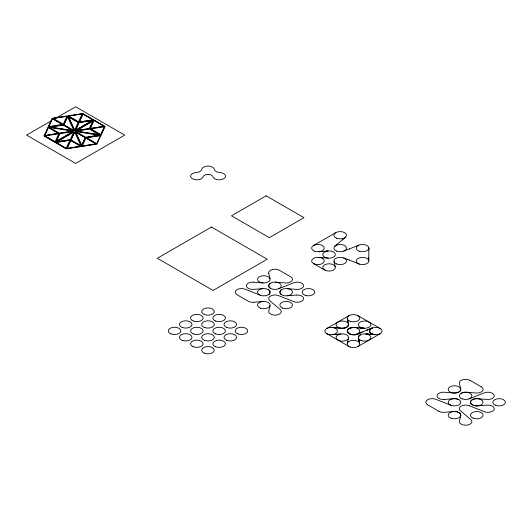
<?xml version="1.0" encoding="UTF-8"?>
<svg xmlns="http://www.w3.org/2000/svg" width="532" height="532" viewBox="0 0 532 532"><rect width="100%" height="100%" fill="white"/><g stroke="black" fill="none" stroke-linecap="round" stroke-linejoin="round"><path stroke-width="0.8" d="M368.669 259.27L368.802 260.66L368.822 247.912L368.909 250.047M348.626 337.521A6.311 3.644 0 0 1 339.163 340.673A6.311 3.644 0 0 1 339.163 334.362A6.311 3.644 0 0 1 348.626 337.521L348.46 338.445M348.201 339.522L347.888 340.819M348.194 339.562L348.287 339.17M348.274 339.203L348.46 338.432M270.07 305.627L268.766 310.907A6.311 3.644 0 0 0 276.414 315.07A6.311 3.644 0 0 0 280.118 309.405L269.837 300.746A6.311 3.644 0 0 1 270.529 296.071A6.311 3.644 0 0 1 278.602 295.659L293.737 301.657A6.311 3.644 0 0 0 303.44 299.463A6.311 3.644 0 0 0 296.41 295.041M347.243 343.366L347.795 341.212L347.283 343.226M460.725 415.698L459.774 419.648A105.436 60.874 0 0 1 459.422 420.978A6.318 3.644 0 0 0 467.063 425.148A6.318 3.644 0 0 0 470.754 419.455A215.5 124.415 0 0 1 468.12 417.288L460.486 410.817A6.318 3.651 0 0 1 461.171 406.135A6.318 3.651 0 0 1 469.284 405.743M44.149 135.953L52.316 118.31L44.149 135.953L66.453 148.834L96.924 144.119L105.083 126.476L82.779 113.602L52.316 118.363M44.774 135.54L48.459 127.5L58.533 133.412L44.774 135.54L58.533 133.313M48.858 126.749L52.542 118.703L62.616 124.621L48.858 126.749L62.616 124.515M55.075 141.851L58.759 133.805L45.007 135.933L55.075 141.851L45.007 136.032M53.167 118.343L63.235 124.262L66.926 116.215L53.167 118.343L66.926 116.215M56.153 141.485L59.744 133.652L56.153 141.485L73.137 131.577L59.744 133.751M63.96 124.574L67.551 116.84L73.762 130.333L63.96 124.674L67.551 116.84M56.153 142.37L66.227 148.288L69.911 140.242L56.153 142.37L69.911 140.242M70.177 139.776L73.762 131.943L56.778 141.851L70.177 139.776L56.778 141.745M74.62 130.207L78.204 122.367L68.402 116.708L74.62 130.207L68.402 116.708M78.47 121.901L82.154 113.861L68.402 115.983L78.47 121.901L68.402 115.983M67.079 148.315L70.763 140.375L80.831 146.293L67.079 148.421L80.831 146.187M71.029 139.803L74.62 132.069L80.831 145.569L71.029 139.909L74.62 132.069M75.471 130.234L79.062 122.5L92.455 120.425L75.471 130.333L92.455 120.425M79.321 121.934L83.012 113.988L93.08 119.906L79.321 122.034L93.08 119.806M67.079 148.421L70.763 140.375M75.471 130.333L79.062 122.5M79.321 122.034L83.012 113.988M81.689 145.435L85.273 137.602L75.471 131.943L81.689 145.435L85.273 137.602M89.489 128.624L93.08 120.791L76.096 130.699L89.489 128.624L93.08 120.791M82.314 146.061L85.998 138.014L96.066 143.933L82.314 146.061L96.066 143.833M90.473 128.471L94.164 120.425L104.232 126.343L90.473 128.471L104.232 126.244M86.623 137.655L96.691 143.574L100.375 135.527L86.623 137.655L100.375 135.527M100.774 134.676L104.458 126.736L90.706 128.864L100.774 134.776L90.706 128.963M100.774 134.776L104.458 126.736M343.06 239.274L336.111 245.132M335.027 246.043L335.539 245.611M335.047 246.023L336.124 245.112M343.04 239.287L345.401 237.305M270.522 283.197C268.155 284.101 268.188 287.44 270.522 288.344A6.311 3.644 0 0 0 279.446 288.344A6.311 3.644 0 0 0 279.446 283.197A6.311 3.644 0 0 0 270.522 283.197C268.221 284.128 268.168 287.406 270.522 288.344M268.294 294.781C270.662 293.877 270.628 290.538 268.294 289.634A6.311 3.644 0 0 0 259.37 289.634A6.311 3.644 0 0 0 259.37 294.781A6.311 3.644 0 0 0 268.294 294.781C270.595 293.844 270.648 290.565 268.294 289.634M281.674 289.634C279.307 290.538 279.34 293.877 281.674 294.781A6.311 3.644 0 0 0 290.598 294.781A6.311 3.644 0 0 0 290.598 289.634A6.311 3.644 0 0 0 281.674 289.634C279.373 290.572 279.32 293.85 281.674 294.781M374.834 334.681C371.509 335.034 367.067 330.784 371.309 328.503A6.318 3.651 0 0 1 372.207 328.071L369.979 329.634L369.494 331.456L371.309 333.657L374.834 334.681L373.75 334.595M51.491 120.724L26.6 135.095L75.67 163.424L124.734 135.095L75.67 106.766L56.465 117.851M56.153 141.386L73.137 131.577M56.778 141.851L73.762 131.943M76.096 130.699L93.08 120.89M313.454 245.531L335.759 232.657M326.701 328.503L349.005 315.629M357.93 346.532L380.234 333.657M371.309 328.503L372.24 328.064L368.603 329.494M361.341 332.394L367.772 329.827M366.708 330.252L371.516 328.344M349.245 248.956L358.96 245.099M360.284 332.813L361.275 332.42M357.544 327.725C354.113 327.353 349.291 326.781 347.29 330.332C348.054 337.301 358.395 334.395 362.412 331.968M367.592 329.893L368.789 329.421M349.251 248.956L343.765 251.117M369.567 329.108L372.274 328.051M360.377 332.779C351.652 339.689 339.29 327.765 354.758 327.499M357.67 333.837L358.468 333.531M278.489 288.796L293.757 282.751A6.311 3.644 0 0 1 303.44 284.953A6.311 3.644 0 0 1 296.391 289.375L287.453 288.643M469.144 398.867L484.413 392.822A6.311 3.644 0 0 1 494.088 395.03A6.311 3.644 0 0 1 487.039 399.446L479.073 398.82A29.453 17.004 0 0 1 478.102 398.714M68.402 116.089L82.154 113.861M49.941 127.002L63.335 124.934L73.137 130.699L49.941 127.108L73.137 130.593M49.941 127.108L63.335 125.033L73.137 130.699M79.062 122.606L92.455 120.531M76.096 130.593L89.489 128.525M59.518 133.259L72.911 131.085L59.518 133.259L49.709 127.6M76.322 131.191L89.715 129.017L99.524 134.776L76.322 131.191L99.524 134.676M85.898 137.342L99.298 135.168L85.898 137.342L76.096 131.683M262.768 288.617L253.451 289.381A6.311 3.644 0 0 1 246.376 285.717A6.311 3.644 0 0 1 253.598 282.166M341.218 333.93L337.953 334.236M287.227 295.792L296.377 295.041M339.11 334.129L336.45 334.369M253.684 302.243L263.207 301.458M337.94 334.242L333.285 334.601M318.874 251.709L322.904 251.37M320.51 251.563L319.4 251.663M328.158 250.944L327.054 251.031M326.488 251.077L327.08 251.031M321.687 251.47L322.292 251.417M322.897 251.37L326.508 251.077M336.43 334.369L331.935 334.695L332.626 334.648M444.1 399.459L446.361 399.299A108.222 62.483 0 0 0 448.609 399.126L453.417 398.687A6.324 3.651 0 0 1 458.95 399.705M275.377 282.133L285.731 282.964A6.311 3.644 0 0 0 291.882 280.829A6.311 3.644 0 0 0 290.598 276.753L279.473 270.329A6.311 3.644 0 0 0 272.151 269.638A6.311 3.644 0 0 0 268.746 273.421M359.792 327.931L364.214 328.277L362.033 328.124M364.101 328.271L354.738 327.493M371.303 334.415L373.098 334.548M341.025 328.217C343.832 328.59 349.045 327.665 348.507 323.902M370.099 334.329L370.784 334.375M367.293 334.096L371.383 334.422M372.586 334.508L373.803 334.601M372.619 334.515L373.218 334.555M263.001 282.938L253.631 282.166M373.677 334.595L374.362 334.648M324.726 257.88L328.217 258.153M365.93 333.956L369.567 334.282M374.235 334.635L374.9 334.688M368.995 334.242L370.179 334.335M324.733 257.88L322.392 257.694M355.303 327.539L355.935 327.586M336.789 327.872L338.724 328.038M338.079 327.985C342.196 329.255 350.894 327.878 348.014 321.84M321.813 257.648L322.405 257.694M335.499 327.765L337.441 327.931M321.228 257.594L321.827 257.648M332.081 327.479L336.144 327.818M367.798 334.143L368.344 334.189M320.65 257.548L321.248 257.594M320.67 257.548L318.927 257.388M357.351 327.712L358.109 327.779M360.423 327.985L361.168 328.051M367.273 334.089L365.87 333.95M49.709 127.5L72.911 131.191M76.096 131.577L99.298 135.274M343.612 257.914L347.516 259.377M347.496 259.37L349.165 260.015M349.158 260.015L358.874 263.958M260.181 295.174L245.225 289.255A6.311 3.644 0 0 0 236.72 289.854A6.311 3.644 0 0 0 237.073 294.781L248.198 301.205A6.311 3.644 0 0 0 253.618 302.249M469.284 405.743L484.386 411.728A6.311 3.644 0 0 0 494.095 409.54A6.311 3.644 0 0 0 487.026 405.111L480.11 405.663A87.96 50.779 0 0 0 477.876 405.869A6.324 3.651 0 0 1 470.461 402.199A6.324 3.651 0 0 1 478.102 398.694M450.83 405.244L435.881 399.326A6.311 3.644 0 0 0 427.376 399.918A6.311 3.644 0 0 0 427.715 404.859M83.012 114.094L93.08 119.906M104.232 126.343L94.164 120.425M68.402 116.807L78.204 122.367M99.524 134.776L89.715 129.017M313.454 263.559L324.606 269.997M62.616 124.621L52.542 118.703M75.471 132.042L85.273 137.702M96.066 143.933L85.998 138.014M58.533 133.412L48.459 127.5M70.763 140.475L80.831 146.293M357.93 315.629L380.234 328.503M470.122 380.4L481.227 386.811M44.149 135.906L66.453 148.834M326.701 333.657L337.853 340.094M427.748 404.865L438.847 411.276M338.658 340.487L348.945 346.498M75.471 131.943L81.689 145.336M333.97 261.471L335.293 266.838M359.632 343.14L359.206 341.451M359.672 343.293L359.532 342.734M347.223 318.735L347.642 320.364M268.746 273.441L270.09 278.848M359.479 342.548L359.299 341.83M347.549 319.991L348.507 323.882M347.728 320.71L347.915 321.454M359.087 340.972L359.18 341.351M359.273 341.717L358.994 340.593M358.901 340.214L359.014 340.679M358.807 339.842L358.92 340.287M358.734 339.536L358.561 338.817M358.721 339.483L358.821 339.908M358.635 339.143L358.728 339.522M358.488 338.538L358.568 336.49L360.157 334.941L358.681 336.291L358.362 338M368.636 257.707L368.643 258.505M461.178 393.261A6.324 3.651 0 0 1 466.178 392.21A13.899 8.02 0 0 1 466.644 392.237L475.648 392.995A15.84 9.144 0 0 0 476.273 393.035A6.311 3.644 0 0 0 482.517 390.934A6.311 3.644 0 0 0 481.254 386.824M470.102 380.387A6.311 3.644 0 0 0 462.793 379.708A6.311 3.644 0 0 0 459.402 383.512L460.739 388.919A6.324 3.651 0 0 1 453.63 393.022L444.28 392.237A6.318 3.644 0 0 0 437.018 395.788A6.318 3.644 0 0 0 444.1 399.459M438.873 411.289A6.284 3.631 0 0 0 442.79 412.347A6.497 3.751 0 0 0 444.333 412.313L452.725 411.602A36.675 21.174 0 0 1 453.856 411.529A6.337 3.658 0 0 1 458.95 412.579A6.324 3.651 0 0 1 460.719 415.698M211.45 227.018L157.319 258.273L213.066 290.452L267.19 259.204L211.45 227.018M266.12 195.809L231.48 215.806L269.352 237.671L303.985 217.674L266.12 195.809M340.473 328.178L339.908 328.131L340.5 328.178M260.554 308.194A6.311 3.644 0 0 0 270.143 305.168A6.311 3.644 0 0 0 260.806 301.89A6.311 3.644 0 0 0 260.554 308.194M260.135 282.279A6.311 3.644 0 0 0 270.11 279.706A6.311 3.644 0 0 0 261.259 276.008A6.311 3.644 0 0 0 260.135 282.279M305.288 295.36A6.311 3.644 0 0 0 314.751 292.208A6.311 3.644 0 0 0 305.288 289.056A6.311 3.644 0 0 0 305.288 295.36M282.439 308.035A6.311 3.644 0 0 0 292.414 305.461A6.311 3.644 0 0 0 283.563 301.757A6.311 3.644 0 0 0 282.439 308.035M336.683 238.25A6.311 3.644 0 0 0 346.512 235.49A6.311 3.644 0 0 0 337.461 231.952A6.311 3.644 0 0 0 336.683 238.25M359.366 251.264A6.311 3.644 0 0 0 368.829 248.105A6.311 3.644 0 0 0 359.366 244.953A6.311 3.644 0 0 0 359.366 251.264M359.226 264.091A6.311 3.644 0 0 0 368.829 261.079A6.311 3.644 0 0 0 359.512 257.787A6.311 3.644 0 0 0 359.226 264.091M336.683 251.124A6.311 3.644 0 0 0 346.512 248.364A6.311 3.644 0 0 0 337.461 244.833A6.311 3.644 0 0 0 336.683 251.124M314.379 251.124A6.311 3.644 0 0 0 324.207 248.364A6.311 3.644 0 0 0 315.157 244.833A6.311 3.644 0 0 0 314.379 251.124M325.531 257.561A6.311 3.644 0 0 0 335.36 254.808A6.311 3.644 0 0 0 326.309 251.27A6.311 3.644 0 0 0 325.531 257.561M336.683 263.998A6.311 3.644 0 0 0 346.512 261.245A6.311 3.644 0 0 0 337.461 257.707A6.311 3.644 0 0 0 336.683 263.998M325.784 270.535A6.311 3.644 0 0 0 335.373 267.51A6.311 3.644 0 0 0 326.043 264.224A6.311 3.644 0 0 0 325.784 270.535M314.379 263.998A6.311 3.644 0 0 0 324.207 261.245A6.311 3.644 0 0 0 315.157 257.707A6.311 3.644 0 0 0 314.379 263.998M171.005 333.903A6.311 3.644 0 0 0 180.833 331.143A6.311 3.644 0 0 0 171.783 327.606A6.311 3.644 0 0 0 171.005 333.903M182.157 340.34A6.311 3.644 0 0 0 191.986 337.581A6.311 3.644 0 0 0 182.935 334.049A6.311 3.644 0 0 0 182.157 340.34M193.309 346.778A6.311 3.644 0 0 0 203.138 344.024A6.311 3.644 0 0 0 194.087 340.487A6.311 3.644 0 0 0 193.309 346.778M204.461 353.215A6.311 3.644 0 0 0 214.283 350.462A6.311 3.644 0 0 0 205.239 346.924A6.311 3.644 0 0 0 204.461 353.215M215.606 346.778A6.311 3.644 0 0 0 225.435 344.024A6.311 3.644 0 0 0 216.391 340.487A6.311 3.644 0 0 0 215.606 346.778M204.84 340.48A6.311 3.644 0 0 0 214.303 337.321A6.311 3.644 0 0 0 204.84 334.169A6.311 3.644 0 0 0 204.84 340.48M193.309 333.903A6.311 3.644 0 0 0 203.138 331.143A6.311 3.644 0 0 0 194.087 327.606A6.311 3.644 0 0 0 193.309 333.903M182.536 327.599A6.311 3.644 0 0 0 191.999 324.447A6.311 3.644 0 0 0 182.536 321.295A6.311 3.644 0 0 0 182.536 327.599M193.309 321.022A6.311 3.644 0 0 0 203.138 318.269A6.311 3.644 0 0 0 194.087 314.731A6.311 3.644 0 0 0 193.309 321.022M204.84 327.599A6.311 3.644 0 0 0 214.303 324.447A6.311 3.644 0 0 0 204.84 321.295A6.311 3.644 0 0 0 204.84 327.599M215.606 333.903A6.311 3.644 0 0 0 225.435 331.143A6.311 3.644 0 0 0 216.391 327.606A6.311 3.644 0 0 0 215.606 333.903M226.758 340.34A6.311 3.644 0 0 0 236.587 337.581A6.311 3.644 0 0 0 227.543 334.049A6.311 3.644 0 0 0 226.758 340.34M237.91 333.903A6.311 3.644 0 0 0 247.739 331.143A6.311 3.644 0 0 0 238.695 327.606A6.311 3.644 0 0 0 237.91 333.903M226.758 327.466A6.311 3.644 0 0 0 236.587 324.706A6.311 3.644 0 0 0 227.543 321.168A6.311 3.644 0 0 0 226.758 327.466M215.606 321.022A6.311 3.644 0 0 0 225.435 318.269A6.311 3.644 0 0 0 216.391 314.731A6.311 3.644 0 0 0 215.606 321.022M204.461 314.585A6.311 3.644 0 0 0 214.283 311.832A6.311 3.644 0 0 0 205.239 308.294A6.311 3.644 0 0 0 204.461 314.585M350.136 347.05A6.311 3.644 0 0 0 359.772 344.078A6.311 3.644 0 0 0 350.495 340.746A6.311 3.644 0 0 0 350.136 347.05M372.234 334.096A6.311 3.644 0 0 0 382.062 331.343A6.311 3.644 0 0 0 373.012 327.805A6.311 3.644 0 0 0 372.234 334.096M338.778 327.659A6.311 3.644 0 0 0 348.606 324.899A6.311 3.644 0 0 0 339.556 321.368A6.311 3.644 0 0 0 338.778 327.659M361.082 327.659A6.311 3.644 0 0 0 370.91 324.899A6.311 3.644 0 0 0 361.86 321.368A6.311 3.644 0 0 0 361.082 327.659M361.082 340.533A6.311 3.644 0 0 0 370.91 337.78A6.311 3.644 0 0 0 361.86 334.242A6.311 3.644 0 0 0 361.082 340.533M327.626 334.096A6.311 3.644 0 0 0 337.454 331.343A6.311 3.644 0 0 0 328.404 327.805A6.311 3.644 0 0 0 327.626 334.096M350.295 321.355A6.311 3.644 0 0 0 359.772 318.216A6.311 3.644 0 0 0 350.329 315.044A6.311 3.644 0 0 0 350.295 321.355M350.315 334.236A6.311 3.644 0 0 0 359.772 331.077A6.311 3.644 0 0 0 350.315 327.925A6.311 3.644 0 0 0 350.315 334.236M462.102 398.854A6.311 3.644 0 0 0 471.931 396.101A6.311 3.644 0 0 0 462.88 392.563A6.311 3.644 0 0 0 462.102 398.854M450.95 392.417A6.311 3.644 0 0 0 460.779 389.663A6.311 3.644 0 0 0 451.728 386.126A6.311 3.644 0 0 0 450.95 392.417M451.236 405.397A6.311 3.644 0 0 0 460.798 402.338A6.311 3.644 0 0 0 451.429 399.086A6.311 3.644 0 0 0 451.236 405.397M450.95 418.172A6.311 3.644 0 0 0 460.779 415.419A6.311 3.644 0 0 0 451.728 411.881A6.311 3.644 0 0 0 450.95 418.172M473.633 405.431A6.311 3.644 0 0 0 483.096 402.278A6.311 3.644 0 0 0 473.633 399.126A6.311 3.644 0 0 0 473.633 405.431M473.254 418.172A6.311 3.644 0 0 0 483.083 415.419A6.311 3.644 0 0 0 474.032 411.881A6.311 3.644 0 0 0 473.254 418.172M495.558 405.298A6.311 3.644 0 0 0 505.387 402.538A6.311 3.644 0 0 0 496.336 399A6.311 3.644 0 0 0 495.558 405.298M208.172 174.39A5.027 2.899 0 0 0 203.078 176.91A6.311 3.644 0 0 1 196.261 179.803A6.311 3.644 0 0 1 190.589 176.185A6.311 3.644 0 0 1 196.248 172.554A6.311 3.644 0 0 0 201.774 169.362A6.311 3.644 0 0 1 208.045 166.097A6.311 3.644 0 0 1 214.323 169.362A6.311 3.644 0 0 0 219.842 172.548A6.311 3.644 0 0 1 225.495 176.125A6.311 3.644 0 0 1 219.982 179.783A6.311 3.644 0 0 1 213.066 177.043A5.027 2.899 0 0 0 208.172 174.39"/></g></svg>
